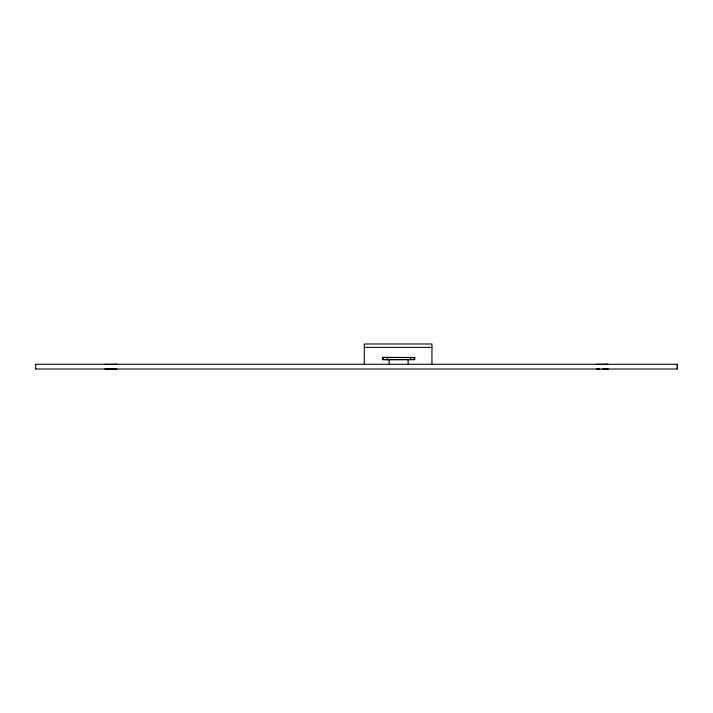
<?xml version="1.0" encoding="UTF-8"?>
<svg xmlns="http://www.w3.org/2000/svg" width="713" height="713" viewBox="0 0 713 713"><rect width="100%" height="100%" fill="white"/><g stroke="black" fill="none" stroke-linecap="round" stroke-linejoin="round"><path stroke-width="1.07" d="M35.998 364.29L677.35 364.29L677.35 369.013L677.279 364.29M608.064 364.29L605.952 364.29M35.721 364.29L35.721 369.013M104.873 369.013L105.488 369.013M106.611 369.013L107.262 369.013M606.897 364.29L607.636 364.29M116.085 369.013L116.718 369.013L115.898 369.013M364.281 347.374L431.944 347.374M106.014 364.29L108.1 364.29M109.606 364.29L111.335 364.29M115.399 364.29L116.7 364.29L111.968 364.29M600.551 364.29L597.369 364.29M601.594 364.29L603.804 364.29M605.881 364.29L603.323 364.29M112.966 369.013L114.971 369.013M35.65 369.013L677.35 369.013M106.754 369.013L110.497 369.013M109.196 369.013L111.335 369.013M111.959 369.013L113.51 369.013M596.576 369.013L597.039 369.013M602.69 369.013L608.055 369.013M606.326 369.013L607.832 369.013M596.425 364.29L597.521 364.29M105.221 364.29L105.381 364.29M596.736 369.013L599.758 369.013M431.944 364.29L431.944 343.987L364.281 343.987L364.281 364.29M414.119 357.525L414.119 359.593M414.03 357.525L383.184 357.356L383.273 359.709L414.03 359.593M410.67 357.409L410.67 359.709M408.103 359.593L408.103 364.29M389.2 359.593L389.2 364.29M387.516 357.525L387.516 359.593M387.4 357.409L387.4 359.709M414.797 357.525L382.507 357.525L382.507 359.593L414.797 359.593L414.797 357.525"/></g></svg>
